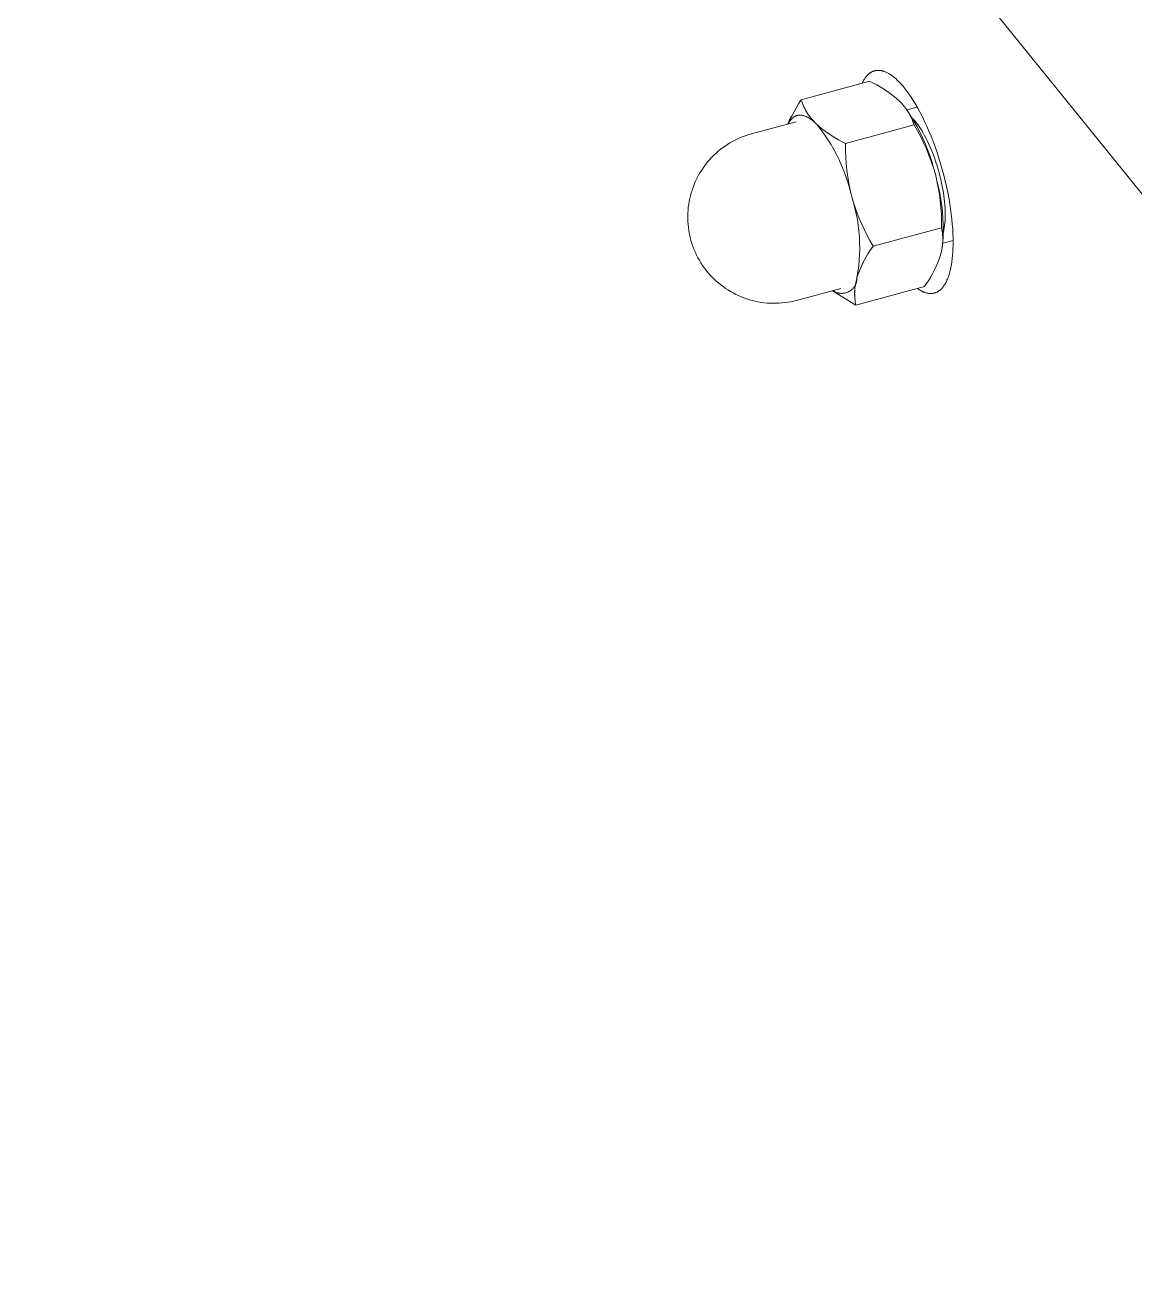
# Model space of a CAD drawing. Header units: millimetres. Extents: x -427 to 4679, y -324 to 2971.
# Drawn here: x 2685.6 to 2733.7, y 1303.1 to 1357.8 of the extents above; entities that cross this region are included whole.
import ezdxf

# ---------------------------------------------------------------- set-up
doc = ezdxf.new("R2010")
doc.units = ezdxf.units.MM
doc.layers.add('ZANO_R', color=7, linetype='Continuous', lineweight=0)

msp = doc.modelspace()

# ---------------------------------------------------------------- linework, layer by layer
at = {"layer": 'ZANO_R'}
for p, q in [((2772.345, 1303.088), (2590.619, 1528.089)), ((2722.23, 1355.391), (2719.253, 1354.59)), ((2721.905, 1355.304), (2721.923, 1355.341)), ((2721.923, 1355.341), (2721.941, 1355.378)), ((2721.941, 1355.378), (2721.96, 1355.413)), ((2721.96, 1355.413), (2721.98, 1355.447)), ((2721.98, 1355.447), (2722, 1355.48)), ((2722, 1355.48), (2722.02, 1355.512)), ((2722.02, 1355.512), (2722.042, 1355.542)), ((2722.042, 1355.542), (2722.063, 1355.571)), ((2722.063, 1355.571), (2722.085, 1355.599)), ((2722.085, 1355.599), (2722.097, 1355.612)), ((2722.097, 1355.612), (2722.108, 1355.625)), ((2722.108, 1355.625), (2722.12, 1355.638)), ((2722.12, 1355.638), (2722.131, 1355.65)), ((2722.131, 1355.65), (2722.143, 1355.663)), ((2722.143, 1355.663), (2722.155, 1355.674)), ((2722.155, 1355.674), (2722.167, 1355.686)), ((2722.167, 1355.686), (2722.179, 1355.697)), ((2722.179, 1355.697), (2722.191, 1355.707)), ((2722.191, 1355.707), (2722.204, 1355.718)), ((2722.204, 1355.718), (2722.216, 1355.728)), ((2722.216, 1355.728), (2722.229, 1355.737)), ((2722.229, 1355.737), (2722.242, 1355.747)), ((2722.23, 1355.391), (2722.386, 1355.315)), ((2722.242, 1355.747), (2722.254, 1355.756)), ((2722.254, 1355.756), (2722.267, 1355.764)), ((2722.267, 1355.764), (2722.28, 1355.772)), ((2722.28, 1355.772), (2722.294, 1355.78)), ((2722.294, 1355.78), (2722.307, 1355.788)), ((2722.307, 1355.788), (2722.32, 1355.795)), ((2722.32, 1355.795), (2722.334, 1355.802)), ((2722.334, 1355.802), (2722.347, 1355.808)), ((2722.347, 1355.808), (2722.361, 1355.815)), ((2722.361, 1355.815), (2722.375, 1355.82)), ((2722.375, 1355.82), (2722.388, 1355.826)), ((2722.388, 1355.826), (2722.402, 1355.831)), ((2722.402, 1355.831), (2722.416, 1355.836)), ((2722.416, 1355.836), (2722.431, 1355.84)), ((2722.431, 1355.84), (2722.445, 1355.844)), ((2722.445, 1355.844), (2722.459, 1355.848)), ((2722.459, 1355.848), (2722.474, 1355.851)), ((2722.474, 1355.851), (2722.488, 1355.854)), ((2722.488, 1355.854), (2722.503, 1355.856)), ((2722.503, 1355.856), (2722.517, 1355.859)), ((2722.517, 1355.859), (2722.532, 1355.86)), ((2722.532, 1355.86), (2722.547, 1355.862)), ((2722.547, 1355.862), (2722.562, 1355.863)), ((2722.562, 1355.863), (2722.577, 1355.864)), ((2722.577, 1355.864), (2722.592, 1355.864)), ((2722.592, 1355.864), (2722.607, 1355.864)), ((2722.607, 1355.864), (2722.622, 1355.864)), ((2722.622, 1355.864), (2722.637, 1355.864)), ((2722.637, 1355.864), (2722.652, 1355.863)), ((2722.652, 1355.863), (2722.668, 1355.861)), ((2722.668, 1355.861), (2722.683, 1355.86)), ((2722.683, 1355.86), (2722.699, 1355.858)), ((2722.699, 1355.858), (2722.714, 1355.855)), ((2722.714, 1355.855), (2722.73, 1355.853)), ((2722.73, 1355.853), (2722.745, 1355.85)), ((2722.745, 1355.85), (2722.761, 1355.846)), ((2722.761, 1355.846), (2722.777, 1355.843)), ((2722.777, 1355.843), (2722.793, 1355.839)), ((2722.793, 1355.839), (2722.809, 1355.834)), ((2722.809, 1355.834), (2722.824, 1355.83)), ((2722.824, 1355.83), (2722.84, 1355.825)), ((2722.84, 1355.825), (2722.856, 1355.819)), ((2722.856, 1355.819), (2722.872, 1355.814)), ((2722.872, 1355.814), (2722.904, 1355.801)), ((2722.904, 1355.801), (2722.937, 1355.788)), ((2722.937, 1355.788), (2722.969, 1355.773)), ((2722.969, 1355.773), (2723.001, 1355.757)), ((2723.001, 1355.757), (2723.034, 1355.74)), ((2723.034, 1355.74), (2723.067, 1355.721)), ((2723.067, 1355.721), (2723.099, 1355.702)), ((2723.099, 1355.702), (2723.132, 1355.681)), ((2723.132, 1355.681), (2723.165, 1355.659)), ((2723.165, 1355.659), (2723.197, 1355.636)), ((2723.197, 1355.636), (2723.23, 1355.612)), ((2723.23, 1355.612), (2723.263, 1355.586)), ((2723.263, 1355.586), (2723.296, 1355.56)), ((2723.296, 1355.56), (2723.328, 1355.533)), ((2723.328, 1355.533), (2723.361, 1355.505)), ((2723.361, 1355.505), (2723.426, 1355.445)), ((2723.426, 1355.445), (2723.49, 1355.382)), ((2723.49, 1355.382), (2723.555, 1355.316)), ((2722.386, 1355.315), (2722.539, 1355.234)), ((2722.539, 1355.234), (2722.689, 1355.148)), ((2722.689, 1355.148), (2722.836, 1355.057)), ((2722.836, 1355.057), (2722.98, 1354.96)), ((2722.98, 1354.96), (2723.121, 1354.859)), ((2723.121, 1354.859), (2723.258, 1354.753)), ((2723.555, 1355.316), (2723.618, 1355.246)), ((2723.618, 1355.246), (2723.681, 1355.174)), ((2723.681, 1355.174), (2723.744, 1355.098)), ((2723.744, 1355.098), (2723.838, 1354.977)), ((2723.838, 1354.977), (2723.934, 1354.846)), ((2723.934, 1354.846), (2724.031, 1354.705)), ((2719.137, 1354.415), (2718.662, 1353.531)), ((2719.253, 1354.59), (2719.137, 1354.415)), ((2719.279, 1354.511), (2719.253, 1354.59)), ((2719.308, 1354.433), (2719.279, 1354.511)), ((2719.34, 1354.357), (2719.308, 1354.433)), ((2719.374, 1354.281), (2719.34, 1354.357)), ((2719.411, 1354.207), (2719.374, 1354.281)), ((2723.258, 1354.753), (2723.392, 1354.643)), ((2723.392, 1354.643), (2723.522, 1354.528)), ((2723.522, 1354.528), (2723.58, 1354.47)), ((2723.58, 1354.47), (2723.636, 1354.41)), ((2723.636, 1354.41), (2723.69, 1354.348)), ((2723.69, 1354.348), (2723.742, 1354.285)), ((2723.742, 1354.285), (2723.792, 1354.22)), ((2723.845, 1354.15), (2724.297, 1354.271)), ((2724.031, 1354.705), (2724.128, 1354.554)), ((2724.128, 1354.554), (2724.227, 1354.392)), ((2724.227, 1354.392), (2724.325, 1354.221)), ((2718.78, 1353.789), (2718.729, 1353.682)), ((2718.786, 1353.699), (2718.772, 1353.681)), ((2718.833, 1353.895), (2718.78, 1353.789)), ((2718.801, 1353.717), (2718.786, 1353.699)), ((2718.816, 1353.734), (2718.801, 1353.717)), ((2718.831, 1353.75), (2718.816, 1353.734)), ((2718.846, 1353.765), (2718.831, 1353.75)), ((2718.862, 1353.78), (2718.846, 1353.765)), ((2718.878, 1353.794), (2718.862, 1353.78)), ((2718.894, 1353.807), (2718.878, 1353.794)), ((2718.902, 1353.814), (2718.894, 1353.807)), ((2718.91, 1353.82), (2718.902, 1353.814)), ((2718.919, 1353.826), (2718.91, 1353.82)), ((2718.927, 1353.832), (2718.919, 1353.826)), ((2718.936, 1353.837), (2718.927, 1353.832)), ((2718.944, 1353.843), (2718.936, 1353.837)), ((2718.953, 1353.848), (2718.944, 1353.843)), ((2718.961, 1353.853), (2718.953, 1353.848)), ((2718.97, 1353.858), (2718.961, 1353.853)), ((2718.979, 1353.863), (2718.97, 1353.858)), ((2718.988, 1353.867), (2718.979, 1353.863)), ((2718.996, 1353.872), (2718.988, 1353.867)), ((2719.005, 1353.876), (2718.996, 1353.872)), ((2719.014, 1353.88), (2719.005, 1353.876)), ((2719.023, 1353.883), (2719.014, 1353.88)), ((2719.033, 1353.887), (2719.023, 1353.883)), ((2719.042, 1353.89), (2719.033, 1353.887)), ((2719.051, 1353.894), (2719.042, 1353.89)), ((2719.06, 1353.897), (2719.051, 1353.894)), ((2719.069, 1353.899), (2719.06, 1353.897)), ((2719.079, 1353.902), (2719.069, 1353.899)), ((2719.088, 1353.905), (2719.079, 1353.902)), ((2719.098, 1353.907), (2719.088, 1353.905)), ((2719.107, 1353.909), (2719.098, 1353.907)), ((2719.117, 1353.911), (2719.107, 1353.909)), ((2719.126, 1353.912), (2719.117, 1353.911)), ((2719.136, 1353.914), (2719.126, 1353.912)), ((2719.146, 1353.915), (2719.136, 1353.914)), ((2719.156, 1353.916), (2719.146, 1353.915)), ((2719.165, 1353.917), (2719.156, 1353.916)), ((2719.175, 1353.918), (2719.165, 1353.917)), ((2719.185, 1353.918), (2719.175, 1353.918)), ((2719.195, 1353.919), (2719.185, 1353.918)), ((2719.205, 1353.919), (2719.195, 1353.919)), ((2719.215, 1353.919), (2719.205, 1353.919)), ((2719.225, 1353.918), (2719.215, 1353.919)), ((2719.235, 1353.918), (2719.225, 1353.918)), ((2719.246, 1353.917), (2719.235, 1353.918)), ((2719.256, 1353.916), (2719.246, 1353.917)), ((2719.266, 1353.915), (2719.256, 1353.916)), ((2719.276, 1353.914), (2719.266, 1353.915)), ((2719.287, 1353.913), (2719.276, 1353.914)), ((2719.307, 1353.909), (2719.287, 1353.913)), ((2719.328, 1353.905), (2719.307, 1353.909)), ((2719.349, 1353.9), (2719.328, 1353.905)), ((2719.37, 1353.895), (2719.349, 1353.9)), ((2719.391, 1353.888), (2719.37, 1353.895)), ((2719.413, 1353.881), (2719.391, 1353.888)), ((2719.45, 1354.134), (2719.411, 1354.207)), ((2719.434, 1353.873), (2719.413, 1353.881)), ((2719.456, 1353.865), (2719.434, 1353.873)), ((2719.491, 1354.062), (2719.45, 1354.134)), ((2719.477, 1353.855), (2719.456, 1353.865)), ((2719.499, 1353.845), (2719.477, 1353.855)), ((2719.535, 1353.991), (2719.491, 1354.062)), ((2719.521, 1353.835), (2719.499, 1353.845)), ((2719.543, 1353.823), (2719.521, 1353.835)), ((2719.581, 1353.923), (2719.535, 1353.991)), ((2719.565, 1353.811), (2719.543, 1353.823)), ((2719.587, 1353.798), (2719.565, 1353.811)), ((2719.63, 1353.855), (2719.581, 1353.923)), ((2719.609, 1353.785), (2719.587, 1353.798)), ((2719.631, 1353.771), (2719.609, 1353.785)), ((2719.681, 1353.79), (2719.63, 1353.855)), ((2719.653, 1353.756), (2719.631, 1353.771)), ((2719.675, 1353.74), (2719.653, 1353.756)), ((2719.697, 1353.724), (2719.675, 1353.74)), ((2719.733, 1353.726), (2719.681, 1353.79)), ((2719.719, 1353.708), (2719.697, 1353.724)), ((2719.764, 1353.672), (2719.719, 1353.708)), ((2719.788, 1353.664), (2719.733, 1353.726)), ((2723.792, 1354.22), (2723.84, 1354.153)), ((2723.84, 1354.153), (2723.886, 1354.084)), ((2723.995, 1353.922), (2723.842, 1354.155)), ((2723.886, 1354.084), (2723.929, 1354.015)), ((2723.929, 1354.015), (2723.97, 1353.943)), ((2723.97, 1353.943), (2724.009, 1353.871)), ((2724.14, 1353.683), (2723.995, 1353.922)), ((2724.009, 1353.871), (2724.045, 1353.797)), ((2724.045, 1353.797), (2724.079, 1353.722)), ((2724.079, 1353.722), (2724.11, 1353.646)), ((2724.129, 1353.735), (2724.103, 1353.762)), ((2724.154, 1353.708), (2724.129, 1353.735)), ((2724.204, 1353.652), (2724.154, 1353.708)), ((2724.325, 1354.221), (2724.424, 1354.039)), ((2724.424, 1354.039), (2724.522, 1353.848)), ((2724.522, 1353.848), (2724.619, 1353.649)), ((2717.104, 1353.112), (2719.035, 1353.631)), ((2718.692, 1353.558), (2718.68, 1353.536)), ((2718.705, 1353.58), (2718.692, 1353.558)), ((2718.718, 1353.602), (2718.705, 1353.58)), ((2718.731, 1353.623), (2718.718, 1353.602)), ((2718.744, 1353.643), (2718.731, 1353.623)), ((2718.758, 1353.662), (2718.744, 1353.643)), ((2718.772, 1353.681), (2718.758, 1353.662)), ((2719.808, 1353.635), (2719.764, 1353.672)), ((2719.845, 1353.604), (2719.788, 1353.664)), ((2719.852, 1353.595), (2719.808, 1353.635)), ((2719.896, 1353.552), (2719.852, 1353.595)), ((2720.026, 1353.437), (2719.896, 1353.552)), ((2720.108, 1353.295), (2719.949, 1353.499)), ((2720.16, 1353.327), (2720.026, 1353.437)), ((2720.26, 1353.087), (2720.108, 1353.295)), ((2720.297, 1353.221), (2720.16, 1353.327)), ((2720.438, 1353.12), (2720.297, 1353.221)), ((2721.188, 1352.689), (2724.165, 1353.491)), ((2724.11, 1353.646), (2724.139, 1353.569)), ((2724.139, 1353.569), (2724.165, 1353.491)), ((2724.278, 1353.44), (2724.14, 1353.683)), ((2724.165, 1353.491), (2724.311, 1353.237)), ((2724.26, 1353.583), (2724.204, 1353.652)), ((2724.318, 1353.508), (2724.26, 1353.583)), ((2724.407, 1353.193), (2724.278, 1353.44)), ((2724.311, 1353.237), (2724.448, 1352.979)), ((2724.376, 1353.427), (2724.318, 1353.508)), ((2724.435, 1353.34), (2724.376, 1353.427)), ((2724.528, 1352.941), (2724.407, 1353.193)), ((2724.494, 1353.246), (2724.435, 1353.34)), ((2724.554, 1353.146), (2724.494, 1353.246)), ((2724.619, 1353.649), (2724.714, 1353.44)), ((2724.714, 1353.44), (2724.808, 1353.224)), ((2724.808, 1353.224), (2724.9, 1353.001)), ((2715.948, 1352.576), (2716.054, 1352.647)), ((2716.054, 1352.647), (2716.163, 1352.714)), ((2716.163, 1352.714), (2716.275, 1352.778)), ((2716.275, 1352.778), (2716.388, 1352.837)), ((2716.388, 1352.837), (2716.503, 1352.893)), ((2716.503, 1352.893), (2716.62, 1352.945)), ((2716.62, 1352.945), (2716.739, 1352.993)), ((2716.739, 1352.993), (2716.86, 1353.037)), ((2716.86, 1353.037), (2716.981, 1353.076)), ((2716.981, 1353.076), (2717.104, 1353.112)), ((2720.404, 1352.873), (2720.26, 1353.087)), ((2720.542, 1352.654), (2720.404, 1352.873)), ((2720.582, 1353.024), (2720.438, 1353.12)), ((2720.671, 1352.431), (2720.542, 1352.654)), ((2720.729, 1352.933), (2720.582, 1353.024)), ((2720.879, 1352.846), (2720.729, 1352.933)), ((2721.032, 1352.765), (2720.879, 1352.846)), ((2721.188, 1352.689), (2721.032, 1352.765)), ((2721.187, 1352.397), (2721.188, 1352.689)), ((2724.448, 1352.979), (2724.576, 1352.716)), ((2724.641, 1352.685), (2724.528, 1352.941)), ((2724.614, 1353.04), (2724.554, 1353.146)), ((2724.576, 1352.716), (2724.696, 1352.449)), ((2724.673, 1352.929), (2724.614, 1353.04)), ((2724.745, 1352.426), (2724.641, 1352.685)), ((2724.732, 1352.812), (2724.673, 1352.929)), ((2724.79, 1352.69), (2724.732, 1352.812)), ((2724.848, 1352.562), (2724.79, 1352.69)), ((2724.9, 1353.001), (2724.989, 1352.771)), ((2724.989, 1352.771), (2725.076, 1352.536)), ((2715.278, 1351.983), (2715.364, 1352.077)), ((2715.364, 1352.077), (2715.454, 1352.169)), ((2715.454, 1352.169), (2715.547, 1352.257)), ((2715.547, 1352.257), (2715.643, 1352.342)), ((2715.643, 1352.342), (2715.742, 1352.423)), ((2715.742, 1352.423), (2715.844, 1352.501)), ((2715.844, 1352.501), (2715.948, 1352.576)), ((2720.793, 1352.203), (2720.671, 1352.431)), ((2720.907, 1351.972), (2720.793, 1352.203)), ((2721.197, 1352.104), (2721.187, 1352.397)), ((2721.216, 1351.812), (2721.197, 1352.104)), ((2724.696, 1352.449), (2724.807, 1352.179)), ((2724.84, 1352.164), (2724.745, 1352.426)), ((2724.807, 1352.179), (2724.908, 1351.905)), ((2724.927, 1351.898), (2724.84, 1352.164)), ((2724.904, 1352.431), (2724.848, 1352.562)), ((2724.959, 1352.295), (2724.904, 1352.431)), ((2725.012, 1352.156), (2724.959, 1352.295)), ((2725.063, 1352.013), (2725.012, 1352.156)), ((2725.076, 1352.536), (2725.159, 1352.296)), ((2725.159, 1352.296), (2725.238, 1352.052)), ((2714.895, 1351.471), (2714.964, 1351.578)), ((2714.964, 1351.578), (2715.037, 1351.684)), ((2715.037, 1351.684), (2715.114, 1351.786)), ((2715.114, 1351.786), (2715.194, 1351.886)), ((2715.194, 1351.886), (2715.278, 1351.983)), ((2721.013, 1351.736), (2720.907, 1351.972)), ((2721.111, 1351.497), (2721.013, 1351.736)), ((2721.246, 1351.521), (2721.216, 1351.812)), ((2721.284, 1351.231), (2721.246, 1351.521)), ((2724.908, 1351.905), (2725.001, 1351.627)), ((2725.005, 1351.63), (2724.927, 1351.898)), ((2725.001, 1351.627), (2725.084, 1351.347)), ((2725.112, 1351.868), (2725.063, 1352.013)), ((2725.159, 1351.721), (2725.112, 1351.868)), ((2725.203, 1351.573), (2725.159, 1351.721)), ((2725.245, 1351.424), (2725.203, 1351.573)), ((2725.238, 1352.052), (2725.313, 1351.806)), ((2725.313, 1351.806), (2725.384, 1351.558)), ((2725.384, 1351.558), (2725.451, 1351.309)), ((2714.605, 1350.901), (2714.655, 1351.019)), ((2714.655, 1351.019), (2714.709, 1351.135)), ((2714.709, 1351.135), (2714.767, 1351.249)), ((2714.767, 1351.249), (2714.829, 1351.361)), ((2714.829, 1351.361), (2714.895, 1351.471)), ((2721.201, 1351.255), (2721.111, 1351.497)), ((2721.283, 1351.01), (2721.201, 1351.255)), ((2721.356, 1350.763), (2721.283, 1351.01)), ((2721.333, 1350.942), (2721.284, 1351.231)), ((2725.084, 1351.347), (2725.152, 1351.062)), ((2725.152, 1351.062), (2725.21, 1350.775)), ((2725.222, 1350.793), (2725.156, 1351.062)), ((2725.284, 1351.275), (2725.245, 1351.424)), ((2725.319, 1351.127), (2725.284, 1351.275)), ((2725.352, 1350.979), (2725.319, 1351.127)), ((2725.382, 1350.833), (2725.352, 1350.979)), ((2725.451, 1351.309), (2725.512, 1351.06)), ((2725.512, 1351.06), (2725.569, 1350.812)), ((2714.416, 1350.294), (2714.445, 1350.416)), ((2714.445, 1350.416), (2714.479, 1350.538)), ((2714.479, 1350.538), (2714.516, 1350.66)), ((2714.516, 1350.66), (2714.558, 1350.781)), ((2714.558, 1350.781), (2714.605, 1350.901)), ((2721.391, 1350.655), (2721.333, 1350.942)), ((2721.42, 1350.512), (2721.356, 1350.763)), ((2721.459, 1350.371), (2721.391, 1350.655)), ((2725.21, 1350.775), (2725.258, 1350.487)), ((2725.279, 1350.522), (2725.222, 1350.793)), ((2725.258, 1350.487), (2725.297, 1350.197)), ((2725.326, 1350.249), (2725.279, 1350.522)), ((2725.409, 1350.689), (2725.382, 1350.833)), ((2725.432, 1350.548), (2725.409, 1350.689)), ((2725.453, 1350.41), (2725.432, 1350.548)), ((2725.569, 1350.812), (2725.621, 1350.567)), ((2725.621, 1350.567), (2725.667, 1350.324)), ((2714.342, 1349.795), (2714.354, 1349.921)), ((2714.354, 1349.921), (2714.371, 1350.046)), ((2714.371, 1350.046), (2714.391, 1350.17)), ((2714.391, 1350.17), (2714.416, 1350.294)), ((2721.531, 1350.127), (2721.459, 1350.371)), ((2721.575, 1349.986), (2721.492, 1350.25)), ((2721.594, 1349.882), (2721.531, 1350.127)), ((2721.666, 1349.724), (2721.575, 1349.986)), ((2721.649, 1349.634), (2721.594, 1349.882)), ((2725.297, 1350.197), (2725.326, 1349.905)), ((2725.365, 1349.974), (2725.326, 1350.249)), ((2725.326, 1349.905), (2725.346, 1349.613)), ((2725.394, 1349.699), (2725.365, 1349.974)), ((2725.47, 1350.275), (2725.453, 1350.41)), ((2725.485, 1350.144), (2725.47, 1350.275)), ((2725.496, 1350.017), (2725.485, 1350.144)), ((2725.504, 1349.895), (2725.496, 1350.017)), ((2725.51, 1349.777), (2725.504, 1349.895)), ((2725.667, 1350.324), (2725.708, 1350.086)), ((2725.708, 1350.086), (2725.744, 1349.852)), ((2714.33, 1349.544), (2714.334, 1349.67)), ((2714.33, 1349.418), (2714.33, 1349.544)), ((2714.335, 1349.292), (2714.33, 1349.418)), ((2714.334, 1349.67), (2714.342, 1349.795)), ((2721.696, 1349.384), (2721.649, 1349.634)), ((2721.765, 1349.466), (2721.666, 1349.724)), ((2721.734, 1349.133), (2721.696, 1349.384)), ((2721.872, 1349.211), (2721.765, 1349.466)), ((2725.346, 1349.613), (2725.355, 1349.321)), ((2725.355, 1349.321), (2725.355, 1349.028)), ((2725.414, 1349.422), (2725.394, 1349.699)), ((2725.424, 1349.146), (2725.414, 1349.422)), ((2725.501, 1349.24), (2725.509, 1349.346)), ((2725.509, 1349.346), (2725.514, 1349.452)), ((2725.513, 1349.664), (2725.51, 1349.777)), ((2725.515, 1349.558), (2725.513, 1349.664)), ((2725.514, 1349.452), (2725.515, 1349.558)), ((2725.744, 1349.852), (2725.775, 1349.624)), ((2725.775, 1349.624), (2725.801, 1349.401)), ((2725.801, 1349.401), (2725.822, 1349.186)), ((2714.343, 1349.166), (2714.335, 1349.292)), ((2714.356, 1349.04), (2714.343, 1349.166)), ((2714.374, 1348.916), (2714.356, 1349.04)), ((2714.395, 1348.791), (2714.374, 1348.916)), ((2714.421, 1348.668), (2714.395, 1348.791)), ((2721.763, 1348.881), (2721.734, 1349.133)), ((2721.783, 1348.628), (2721.763, 1348.881)), ((2721.987, 1348.959), (2721.872, 1349.211)), ((2722.109, 1348.711), (2721.987, 1348.959)), ((2725.355, 1349.028), (2722.377, 1348.227)), ((2725.371, 1348.949), (2725.355, 1349.028)), ((2725.383, 1348.87), (2725.371, 1348.949)), ((2725.394, 1348.79), (2725.383, 1348.87)), ((2725.401, 1348.71), (2725.394, 1348.79)), ((2725.418, 1348.592), (2725.426, 1348.869)), ((2725.426, 1348.869), (2725.424, 1349.146)), ((2725.433, 1348.821), (2725.455, 1348.925)), ((2725.455, 1348.925), (2725.474, 1349.029)), ((2725.474, 1349.029), (2725.489, 1349.134)), ((2725.489, 1349.134), (2725.501, 1349.24)), ((2725.822, 1349.186), (2725.837, 1348.977)), ((2725.837, 1348.977), (2725.848, 1348.777)), ((2725.848, 1348.777), (2725.855, 1348.584)), ((2714.45, 1348.545), (2714.421, 1348.668)), ((2714.484, 1348.424), (2714.45, 1348.545)), ((2714.522, 1348.304), (2714.484, 1348.424)), ((2714.564, 1348.185), (2714.522, 1348.304)), ((2721.795, 1348.374), (2721.783, 1348.628)), ((2721.798, 1348.12), (2721.795, 1348.374)), ((2722.24, 1348.467), (2722.109, 1348.711)), ((2722.377, 1348.227), (2722.24, 1348.467)), ((2722.377, 1348.227), (2722.242, 1348.021)), ((2725.378, 1348.148), (2725.39, 1348.227)), ((2725.39, 1348.227), (2725.398, 1348.307)), ((2725.398, 1348.307), (2725.404, 1348.388)), ((2725.406, 1348.629), (2725.401, 1348.71)), ((2725.401, 1348.315), (2725.418, 1348.592)), ((2725.404, 1348.388), (2725.407, 1348.468)), ((2725.856, 1348.478), (2725.405, 1348.356)), ((2725.408, 1348.549), (2725.406, 1348.629)), ((2725.407, 1348.468), (2725.408, 1348.549)), ((2725.855, 1348.252), (2725.851, 1348.107)), ((2725.855, 1348.584), (2725.857, 1348.399)), ((2725.857, 1348.399), (2725.855, 1348.252)), ((2714.61, 1348.067), (2714.564, 1348.185)), ((2714.66, 1347.952), (2714.61, 1348.067)), ((2714.713, 1347.838), (2714.66, 1347.952)), ((2714.772, 1347.723), (2714.713, 1347.838)), ((2714.835, 1347.61), (2714.772, 1347.723)), ((2721.777, 1347.613), (2721.792, 1347.867)), ((2721.792, 1347.867), (2721.798, 1348.12)), ((2722.006, 1347.633), (2722.08, 1347.765)), ((2722.08, 1347.765), (2722.159, 1347.894)), ((2722.159, 1347.894), (2722.242, 1348.021)), ((2725.25, 1347.672), (2725.306, 1347.834)), ((2725.306, 1347.834), (2725.328, 1347.912)), ((2725.328, 1347.912), (2725.347, 1347.99)), ((2725.347, 1347.99), (2725.364, 1348.068)), ((2725.364, 1348.068), (2725.378, 1348.148)), ((2725.82, 1347.685), (2725.803, 1347.55)), ((2725.833, 1347.823), (2725.82, 1347.685)), ((2725.844, 1347.964), (2725.833, 1347.823)), ((2725.851, 1348.107), (2725.844, 1347.964)), ((2714.902, 1347.499), (2714.835, 1347.61)), ((2714.972, 1347.391), (2714.902, 1347.499)), ((2715.046, 1347.285), (2714.972, 1347.391)), ((2715.124, 1347.182), (2715.046, 1347.285)), ((2715.205, 1347.082), (2715.124, 1347.182)), ((2721.722, 1347.109), (2721.754, 1347.36)), ((2721.754, 1347.36), (2721.777, 1347.613)), ((2721.756, 1347.082), (2721.812, 1347.223)), ((2721.812, 1347.223), (2721.872, 1347.362)), ((2721.905, 1347.426), (2721.854, 1347.319)), ((2721.872, 1347.362), (2721.937, 1347.499)), ((2721.958, 1347.532), (2721.905, 1347.426)), ((2721.937, 1347.499), (2722.006, 1347.633)), ((2724.971, 1347.047), (2725.049, 1347.2)), ((2725.049, 1347.2), (2725.121, 1347.355)), ((2725.121, 1347.355), (2725.188, 1347.512)), ((2725.188, 1347.512), (2725.25, 1347.672)), ((2725.732, 1347.171), (2725.717, 1347.112)), ((2725.746, 1347.231), (2725.732, 1347.171)), ((2725.759, 1347.293), (2725.746, 1347.231)), ((2725.783, 1347.419), (2725.759, 1347.293)), ((2725.803, 1347.55), (2725.783, 1347.419)), ((2715.29, 1346.984), (2715.205, 1347.082)), ((2715.378, 1346.89), (2715.29, 1346.984)), ((2715.469, 1346.798), (2715.378, 1346.89)), ((2715.563, 1346.71), (2715.469, 1346.798)), ((2715.66, 1346.625), (2715.563, 1346.71)), ((2715.76, 1346.544), (2715.66, 1346.625)), ((2721.609, 1346.559), (2721.624, 1346.634)), ((2721.623, 1346.566), (2721.632, 1346.587)), ((2721.624, 1346.634), (2721.641, 1346.708)), ((2721.632, 1346.587), (2721.641, 1346.609)), ((2721.641, 1346.609), (2721.648, 1346.631)), ((2721.66, 1346.783), (2721.642, 1346.707)), ((2721.648, 1346.631), (2721.655, 1346.653)), ((2721.655, 1346.653), (2721.661, 1346.675)), ((2721.681, 1346.858), (2721.66, 1346.783)), ((2721.661, 1346.675), (2721.666, 1346.698)), ((2721.666, 1346.698), (2721.671, 1346.72)), ((2721.671, 1346.72), (2721.674, 1346.743)), ((2721.674, 1346.743), (2721.677, 1346.766)), ((2721.677, 1346.766), (2721.679, 1346.789)), ((2721.679, 1346.789), (2721.681, 1346.812)), ((2721.681, 1346.858), (2721.722, 1347.109)), ((2721.706, 1346.94), (2721.681, 1346.858)), ((2721.681, 1346.835), (2721.681, 1346.858)), ((2721.681, 1346.812), (2721.681, 1346.835)), ((2721.706, 1346.94), (2721.756, 1347.082)), ((2724.61, 1346.466), (2724.707, 1346.606)), ((2724.707, 1346.606), (2724.8, 1346.75)), ((2724.8, 1346.75), (2724.888, 1346.897)), ((2724.888, 1346.897), (2724.971, 1347.047)), ((2725.52, 1346.605), (2725.496, 1346.564)), ((2725.544, 1346.648), (2725.52, 1346.605)), ((2725.566, 1346.693), (2725.544, 1346.648)), ((2725.588, 1346.74), (2725.566, 1346.693)), ((2725.609, 1346.788), (2725.588, 1346.74)), ((2725.629, 1346.839), (2725.609, 1346.788)), ((2725.649, 1346.89), (2725.629, 1346.839)), ((2725.667, 1346.943), (2725.649, 1346.89)), ((2725.685, 1346.998), (2725.667, 1346.943)), ((2725.701, 1347.054), (2725.685, 1346.998)), ((2725.717, 1347.112), (2725.701, 1347.054)), ((2715.863, 1346.465), (2715.76, 1346.544)), ((2715.969, 1346.391), (2715.863, 1346.465)), ((2716.077, 1346.32), (2715.969, 1346.391)), ((2716.187, 1346.253), (2716.077, 1346.32)), ((2716.3, 1346.19), (2716.187, 1346.253)), ((2716.414, 1346.131), (2716.3, 1346.19)), ((2716.531, 1346.075), (2716.414, 1346.131)), ((2716.649, 1346.024), (2716.531, 1346.075)), ((2720.985, 1346.389), (2719.054, 1345.87)), ((2720.612, 1346.289), (2721.632, 1345.664)), ((2720.63, 1346.294), (2720.649, 1346.281)), ((2720.649, 1346.281), (2720.668, 1346.268)), ((2720.668, 1346.268), (2720.688, 1346.257)), ((2720.688, 1346.257), (2720.708, 1346.246)), ((2720.708, 1346.246), (2720.729, 1346.236)), ((2720.729, 1346.236), (2720.75, 1346.226)), ((2720.75, 1346.226), (2720.772, 1346.217)), ((2720.772, 1346.217), (2720.793, 1346.209)), ((2720.793, 1346.209), (2720.815, 1346.202)), ((2720.815, 1346.202), (2720.837, 1346.195)), ((2720.837, 1346.195), (2720.86, 1346.19)), ((2720.86, 1346.19), (2720.882, 1346.185)), ((2720.882, 1346.185), (2720.905, 1346.181)), ((2720.905, 1346.181), (2720.928, 1346.177)), ((2720.928, 1346.177), (2720.951, 1346.175)), ((2720.951, 1346.175), (2720.974, 1346.173)), ((2720.974, 1346.173), (2720.997, 1346.172)), ((2720.997, 1346.172), (2721.02, 1346.171)), ((2721.02, 1346.171), (2721.043, 1346.172)), ((2721.043, 1346.172), (2721.066, 1346.173)), ((2721.066, 1346.173), (2721.089, 1346.176)), ((2721.089, 1346.176), (2721.112, 1346.179)), ((2721.112, 1346.179), (2721.135, 1346.182)), ((2721.135, 1346.182), (2721.157, 1346.187)), ((2721.157, 1346.187), (2721.18, 1346.192)), ((2721.18, 1346.192), (2721.202, 1346.198)), ((2721.202, 1346.198), (2721.224, 1346.205)), ((2721.224, 1346.205), (2721.246, 1346.213)), ((2721.246, 1346.213), (2721.267, 1346.221)), ((2721.267, 1346.221), (2721.288, 1346.23)), ((2721.288, 1346.23), (2721.309, 1346.24)), ((2721.309, 1346.24), (2721.33, 1346.251)), ((2721.33, 1346.251), (2721.35, 1346.262)), ((2721.35, 1346.262), (2721.37, 1346.274)), ((2721.37, 1346.274), (2721.389, 1346.287)), ((2721.389, 1346.287), (2721.408, 1346.3)), ((2721.408, 1346.3), (2721.426, 1346.314)), ((2721.426, 1346.314), (2721.444, 1346.328)), ((2721.444, 1346.328), (2721.462, 1346.344)), ((2721.462, 1346.344), (2721.478, 1346.359)), ((2721.478, 1346.359), (2721.495, 1346.376)), ((2721.495, 1346.376), (2721.51, 1346.393)), ((2721.51, 1346.393), (2721.526, 1346.41)), ((2721.526, 1346.41), (2721.54, 1346.428)), ((2721.54, 1346.428), (2721.554, 1346.446)), ((2721.554, 1346.446), (2721.567, 1346.465)), ((2721.567, 1346.465), (2721.58, 1346.485)), ((2721.575, 1346.181), (2721.577, 1346.257)), ((2721.576, 1346.105), (2721.575, 1346.181)), ((2721.58, 1346.029), (2721.576, 1346.105)), ((2721.577, 1346.257), (2721.581, 1346.333)), ((2721.58, 1346.243), (2721.579, 1346.168)), ((2721.579, 1346.168), (2721.58, 1346.093)), ((2721.58, 1346.485), (2721.592, 1346.504)), ((2721.584, 1346.317), (2721.58, 1346.243)), ((2721.58, 1346.093), (2721.584, 1346.018)), ((2721.581, 1346.333), (2721.588, 1346.408)), ((2721.59, 1346.392), (2721.584, 1346.317)), ((2721.588, 1346.408), (2721.597, 1346.484)), ((2721.598, 1346.466), (2721.59, 1346.392)), ((2721.592, 1346.504), (2721.603, 1346.525)), ((2721.597, 1346.484), (2721.609, 1346.559)), ((2721.609, 1346.54), (2721.598, 1346.466)), ((2721.603, 1346.525), (2721.613, 1346.545)), ((2721.613, 1346.545), (2721.623, 1346.566)), ((2721.632, 1345.664), (2724.61, 1346.466)), ((2724.347, 1346.356), (2724.306, 1346.384)), ((2724.387, 1346.33), (2724.347, 1346.356)), ((2724.427, 1346.306), (2724.387, 1346.33)), ((2724.467, 1346.284), (2724.427, 1346.306)), ((2724.487, 1346.274), (2724.467, 1346.284)), ((2724.507, 1346.264), (2724.487, 1346.274)), ((2724.527, 1346.254), (2724.507, 1346.264)), ((2724.547, 1346.245), (2724.527, 1346.254)), ((2724.567, 1346.236), (2724.547, 1346.245)), ((2724.587, 1346.228), (2724.567, 1346.236)), ((2724.607, 1346.221), (2724.587, 1346.228)), ((2724.627, 1346.213), (2724.607, 1346.221)), ((2724.646, 1346.207), (2724.627, 1346.213)), ((2724.666, 1346.201), (2724.646, 1346.207)), ((2724.685, 1346.195), (2724.666, 1346.201)), ((2724.705, 1346.19), (2724.685, 1346.195)), ((2724.724, 1346.185), (2724.705, 1346.19)), ((2724.744, 1346.181), (2724.724, 1346.185)), ((2724.763, 1346.177), (2724.744, 1346.181)), ((2724.782, 1346.174), (2724.763, 1346.177)), ((2724.801, 1346.172), (2724.782, 1346.174)), ((2724.82, 1346.17), (2724.801, 1346.172)), ((2724.839, 1346.168), (2724.82, 1346.17)), ((2724.858, 1346.167), (2724.839, 1346.168)), ((2724.877, 1346.167), (2724.858, 1346.167)), ((2724.895, 1346.167), (2724.877, 1346.167)), ((2724.914, 1346.167), (2724.895, 1346.167)), ((2724.932, 1346.169), (2724.914, 1346.167)), ((2724.95, 1346.17), (2724.932, 1346.169)), ((2724.969, 1346.172), (2724.95, 1346.17)), ((2724.987, 1346.175), (2724.969, 1346.172)), ((2725.005, 1346.178), (2724.987, 1346.175)), ((2725.022, 1346.182), (2725.005, 1346.178)), ((2725.04, 1346.187), (2725.022, 1346.182)), ((2725.058, 1346.191), (2725.04, 1346.187)), ((2725.075, 1346.197), (2725.058, 1346.191)), ((2725.092, 1346.203), (2725.075, 1346.197)), ((2725.109, 1346.209), (2725.092, 1346.203)), ((2725.126, 1346.216), (2725.109, 1346.209)), ((2725.143, 1346.224), (2725.126, 1346.216)), ((2725.16, 1346.232), (2725.143, 1346.224)), ((2725.177, 1346.241), (2725.16, 1346.232)), ((2725.193, 1346.25), (2725.177, 1346.241)), ((2725.209, 1346.26), (2725.193, 1346.25)), ((2725.225, 1346.27), (2725.209, 1346.26)), ((2725.241, 1346.281), (2725.225, 1346.27)), ((2725.257, 1346.292), (2725.241, 1346.281)), ((2725.272, 1346.304), (2725.257, 1346.292)), ((2725.288, 1346.317), (2725.272, 1346.304)), ((2725.303, 1346.33), (2725.288, 1346.317)), ((2725.318, 1346.343), (2725.303, 1346.33)), ((2725.333, 1346.357), (2725.318, 1346.343)), ((2725.347, 1346.371), (2725.333, 1346.357)), ((2725.362, 1346.386), (2725.347, 1346.371)), ((2725.376, 1346.402), (2725.362, 1346.386)), ((2725.39, 1346.418), (2725.376, 1346.402)), ((2725.404, 1346.435), (2725.39, 1346.418)), ((2725.418, 1346.452), (2725.404, 1346.435)), ((2725.431, 1346.469), (2725.418, 1346.452)), ((2725.445, 1346.487), (2725.431, 1346.469)), ((2725.458, 1346.506), (2725.445, 1346.487)), ((2725.471, 1346.525), (2725.458, 1346.506)), ((2725.483, 1346.544), (2725.471, 1346.525)), ((2725.496, 1346.564), (2725.483, 1346.544)), ((2716.77, 1345.977), (2716.649, 1346.024)), ((2716.891, 1345.934), (2716.77, 1345.977)), ((2717.014, 1345.895), (2716.891, 1345.934)), ((2717.139, 1345.86), (2717.014, 1345.895)), ((2717.264, 1345.83), (2717.139, 1345.86)), ((2717.391, 1345.804), (2717.264, 1345.83)), ((2717.518, 1345.783), (2717.391, 1345.804)), ((2717.646, 1345.766), (2717.518, 1345.783)), ((2717.775, 1345.753), (2717.646, 1345.766)), ((2717.904, 1345.745), (2717.775, 1345.753)), ((2718.033, 1345.741), (2717.904, 1345.745)), ((2718.162, 1345.741), (2718.033, 1345.741)), ((2718.291, 1345.747), (2718.162, 1345.741)), ((2718.419, 1345.756), (2718.291, 1345.747)), ((2718.548, 1345.77), (2718.419, 1345.756)), ((2718.676, 1345.788), (2718.548, 1345.77)), ((2718.803, 1345.811), (2718.676, 1345.788)), ((2718.929, 1345.838), (2718.803, 1345.811)), ((2719.054, 1345.87), (2718.929, 1345.838)), ((2721.586, 1345.953), (2721.58, 1346.029)), ((2721.584, 1346.018), (2721.59, 1345.944)), ((2721.595, 1345.877), (2721.586, 1345.953)), ((2721.607, 1345.802), (2721.595, 1345.877)), ((2721.607, 1345.802), (2721.632, 1345.664))]:
    msp.add_line(p, q, dxfattribs=at)

doc.saveas('drawing.dxf')
